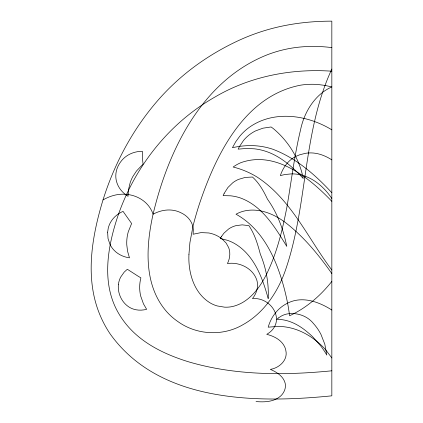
<?xml version="1.0" encoding="UTF-8"?>
<svg xmlns="http://www.w3.org/2000/svg" width="423" height="423" viewBox="0 0 423 423"><rect width="100%" height="100%" fill="white"/><g stroke="black" fill="none" stroke-linecap="round" stroke-linejoin="round"><path stroke-width="0.63" d="M103.016 199.91C91.505 237.8 84.198 280.655 101.324 318.07A108.722 108.722 0 0 0 110.123 333.874C159.159 402.569 256.132 403.436 331.833 395.828L331.833 21.15C312.089 21.15 292.298 23.27 273.163 28.204A204.071 204.071 0 0 0 245.684 37.409A205.43 205.43 0 0 0 234.464 42.48C219.495 49.74 205.203 58.416 191.968 68.5A232.333 232.333 0 0 0 160.93 96.941C134.308 126.429 114.892 162.072 103.016 199.91C108.198 196.949 113.946 194.86 119.91 194.326A35.178 35.178 0 0 1 127.418 194.464C137.031 195.542 146.316 200.951 151.022 209.554A27.416 27.416 0 0 1 153.073 214.212C145.84 246.651 143.402 285.694 167.159 312.227A62.477 62.477 0 0 0 178.21 321.797C197.039 335.185 223.207 336.38 243.114 324.61C263.926 312.967 277.932 292.002 285.562 269.842C308.007 204.542 302.44 132.256 331.833 69.06M331.833 281.422C320.497 295.73 306.3 308.066 289.644 315.743L288.407 307.648A223.254 223.254 0 0 0 283.896 287.249C276.23 258.876 262.863 229.123 236.018 214.212A32.613 32.613 0 0 1 243.611 211.162C259.505 207.207 275.828 214.635 287.978 224.55C305.142 238.371 319.206 255.603 331.833 273.559M331.833 370.802C283.891 375.534 234.458 375.497 187.928 361.623C164.679 354.358 141.404 343.238 125.853 323.849A84.611 84.611 0 0 1 117.932 312.137C101.197 282.432 107.691 246.313 118.012 215.624C130.575 179.209 152.576 145.961 181.657 120.645A207.376 207.376 0 0 1 215.133 96.93C250.152 76.336 291.526 68.378 331.833 71.201M256.037 401.549C264.449 402.31 274.035 401.935 280.671 396.018A15.625 15.625 0 0 0 283.886 391.788A12.997 12.997 0 0 0 285.345 387.167A11.728 11.728 0 0 0 285.039 382.82C283.077 376.021 276.489 371.96 270.339 369.374C279.127 368.058 288.015 360.216 285.858 350.63A15.942 15.942 0 0 0 284.356 346.199C280.898 339.606 273.702 336.079 266.765 334.334C286.873 322.638 272.592 296.983 252.462 298.585C255.508 294.783 257.533 290.035 257.533 285.118A17.718 17.718 0 0 0 256.888 280.386C253.176 268.346 239.45 261.694 227.437 263.55C229.181 260.05 230.101 256.089 229.721 252.177A17.771 17.771 0 0 0 228.6 247.492L226.178 243.135L222.429 239.238A29.668 29.668 0 0 0 208.846 232.973L201.115 232.602L193.115 234.231L193.322 229.435A18.871 18.871 0 0 0 191.059 221.895C188.832 217.834 185.142 214.704 180.959 212.78A26.517 26.517 0 0 0 174.287 210.49C167.059 209.036 159.487 210.733 153.073 214.212C168.46 149.509 202.379 79.958 268.108 54.467A124.431 124.431 0 0 1 291.611 48.143C304.893 45.943 318.487 45.906 331.833 47.609M331.833 129.835C307.463 114.892 273.924 109.911 249.422 127.244A52.299 52.299 0 0 0 239.656 136.37L235.722 141.784L232.439 147.712C241.353 145.66 250.617 145.01 259.701 146.194A68.997 68.997 0 0 1 272.761 149.219C295.973 157.969 315.22 174.731 331.833 192.761M331.833 310.027C319.534 302.17 303.529 296.121 289.279 302.366A35.706 35.706 0 0 0 279.275 308.816C273.919 313.718 270.133 320.211 268.193 327.185L277.763 326.397A55.677 55.677 0 0 1 287.122 327.212C297.776 329.052 307.706 334.043 316.103 340.774A68.367 68.367 0 0 1 325.731 349.895L331.833 357.932M331.833 159.868C325.678 155.897 318.582 153.052 311.185 152.909A31.302 31.302 0 0 0 305.554 153.306L299.828 154.739L296.142 156.272A28.404 28.404 0 0 0 289.776 160.597C285.319 164.605 282.231 169.946 280.349 175.598L284.869 174.525L291.51 173.879A38.144 38.144 0 0 1 300.055 174.741C313.475 177.697 324.325 187.331 331.833 198.477M331.833 201.337C309.372 177.76 275.542 150.17 240.824 162.691A39.413 39.413 0 0 0 233.158 167.016L236.346 167.878A85.266 85.266 0 0 1 257.2 177.115C291.283 199.402 308.029 238.535 331.833 269.985M188.949 254.387C188.029 272.613 193.961 293.403 210.575 303.154A31.265 31.265 0 0 0 217.242 305.945L224.576 307.167A30.493 30.493 0 0 0 232.46 306.532C248.132 302.921 258.876 289.147 265.882 275.521C276.594 254.302 282.236 230.974 286.783 207.772C291.299 181.922 294.318 155.78 300.467 130.231C303.476 115.336 311.185 100.854 323.542 91.669A44.727 44.727 0 0 1 331.833 86.932L324.864 85.388L317.911 84.51A73.803 73.803 0 0 0 300.711 85.145C244.008 96.037 215.661 155.252 199.148 204.78A356.171 356.171 0 0 0 193.115 225.649L189.906 242.643L188.949 254.387M107.632 232.195L108.024 238.519L109.88 244.161A23.143 23.143 0 0 0 114.173 250.368C118.213 254.535 123.754 257.068 129.475 257.829L127.587 251.331L126.763 244.769A40.576 40.576 0 0 1 128.269 231.783L131.622 223.508L123.04 211.352C117.811 213.631 113.195 217.485 110.44 222.524A23.154 23.154 0 0 0 108.251 228.156L107.632 232.195M128.106 193.946L128.047 196.335C122.58 192.988 118.154 187.717 116.515 181.451A21.933 21.933 0 0 1 115.802 175.809C115.77 170.189 118.154 164.774 121.713 160.497A25.412 25.412 0 0 1 127.984 155.151C132.293 152.56 137.327 151.291 142.345 151.286L142.472 158.525L143.059 164.156L136.492 170.992L132.796 176.65A38.63 38.63 0 0 0 130.157 182.757L128.571 189.319L128.106 193.946M118.429 284.388C117.446 292.859 121.385 301.779 128.412 306.643A20.33 20.33 0 0 0 133.33 309.076C137.612 310.514 142.292 310.466 146.638 309.308L143.471 303.873L140.711 296.116A37.224 37.224 0 0 1 140.901 277.842A146.506 146.506 0 0 1 138.173 276.24L127.328 269.266L124.182 272.137L120.708 277.054A21.562 21.562 0 0 0 118.429 284.388M224.148 193.401L223.143 195.622L230.63 195.812A45.557 45.557 0 0 1 240.095 197.848C262.249 205.737 275.077 227.384 286.783 246.387C283.394 229.652 277.477 213.16 267.479 199.196C263.672 191.111 259.188 183.064 252.462 177.026L245.139 177.438L238.535 179.389A27.516 27.516 0 0 0 232.761 182.778L227.928 187.484L224.148 193.401M239.307 146.781L238.16 149.139L246.392 148.457L254.223 148.801A56.682 56.682 0 0 1 264.153 150.81C279.815 155.458 292.367 166.699 303.228 178.458C299.458 158.979 288.549 141.319 273.395 128.661A41.179 41.179 0 0 0 271.053 126.974L262.932 128.185L255.555 130.908A36.552 36.552 0 0 0 243.6 140.346L239.307 146.781M221.414 236.579L220.283 238.519L227.23 240.248A43.167 43.167 0 0 1 233.596 242.971C253.858 254.075 262.413 277.536 268.193 298.585A102.176 102.176 0 0 0 260.351 254.239C257.729 244.314 254.746 234.215 248.888 225.649L242.226 224.856L236.002 225.639A23.381 23.381 0 0 0 228.642 228.98L224.005 233.105L221.414 236.579M278.281 318.054L276.774 319.323A38.652 38.652 0 0 1 285.097 320.227C293.499 322.072 301.017 326.683 307.521 332.192A78.615 78.615 0 0 1 313.152 337.274L320.592 345.76A89.739 89.739 0 0 1 326.82 355.071L324.816 344.237L320.925 334.334A50.839 50.839 0 0 0 313.427 323.484C307.23 315.706 296.433 312.158 286.752 314.03A21.213 21.213 0 0 0 281.491 315.981L278.281 318.054"/></g></svg>
